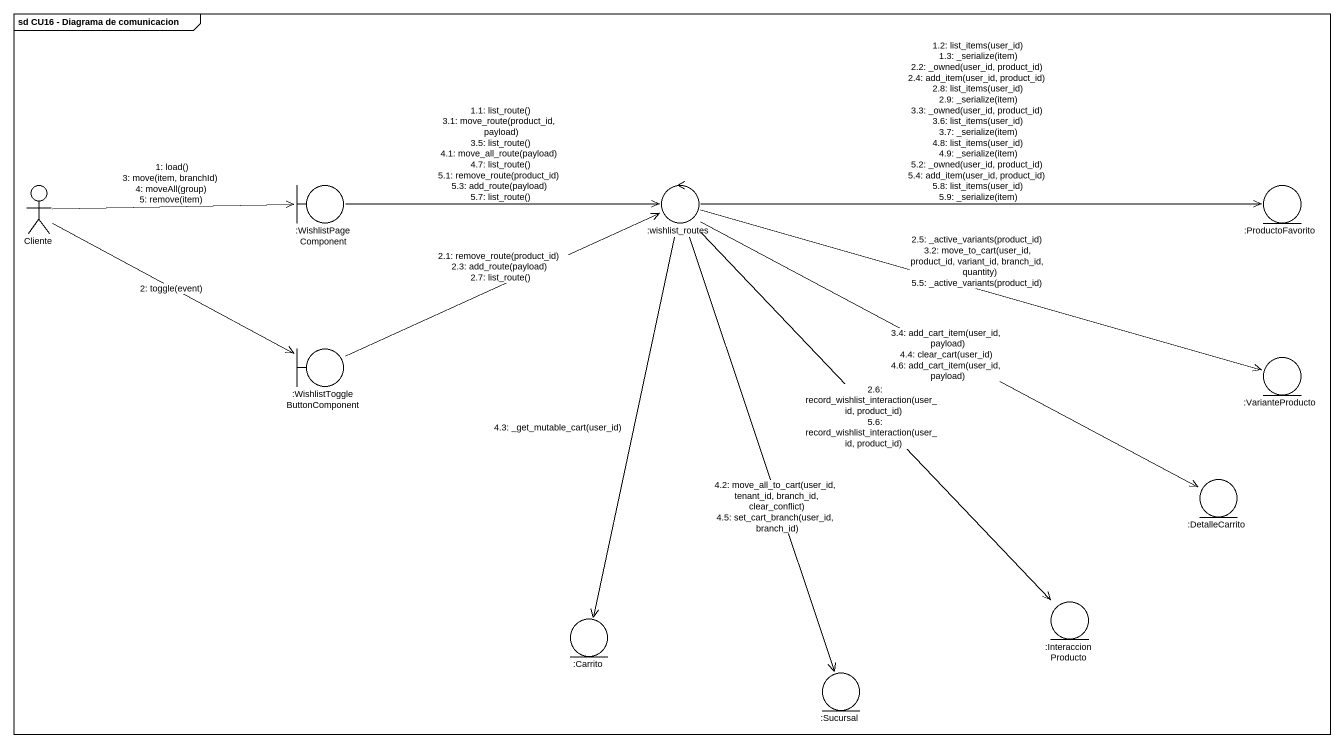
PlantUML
@startuml
mainframe sd CU16 - Diagrama de comunicacion
actor Cliente
boundary ":WishlistPageComponent" as WishlistPageComponent
control ":wishlist_routes" as wishlist_routes
entity ":ProductoFavorito" as ProductoFavorito
boundary ":WishlistToggleButtonComponent" as WishlistToggleButtonComponen
entity ":VarianteProducto" as VarianteProducto
entity ":DetalleCarrito" as DetalleCarrito
entity ":InteraccionProducto" as InteraccionProducto
entity ":Carrito" as Carrito
entity ":Sucursal" as Sucursal
Cliente -right-> WishlistPageComponent : 1: load()\n3: move(item, branchId)\n4: moveAll(group)\n5: remove(item)
WishlistPageComponent -right-> wishlist_routes : 1.1: list_route()\n3.1: move_route(product_id, payload)\n3.5: list_route()\n4.1: move_all_route(payload)\n4.7: list_route()\n5.1: remove_route(product_id)\n5.3: add_route(payload)\n5.7: list_route()
wishlist_routes -right-> ProductoFavorito : 1.2: list_items(user_id)\n1.3: _serialize(item)\n2.2: _owned(user_id, product_id)\n2.4: add_item(user_id, product_id)\n2.8: list_items(user_id)\n2.9: _serialize(item)\n3.3: _owned(user_id, product_id)\n3.6: list_items(user_id)\n3.7: _serialize(item)\n4.8: list_items(user_id)\n4.9: _serialize(item)\n5.2: _owned(user_id, product_id)\n5.4: add_item(user_id, product_id)\n5.8: list_items(user_id)\n5.9: _serialize(item)
Cliente -right-> WishlistToggleButtonComponen : 2: toggle(event)
WishlistToggleButtonComponen -right-> wishlist_routes : 2.1: remove_route(product_id)\n2.3: add_route(payload)\n2.7: list_route()
wishlist_routes -right-> VarianteProducto : 2.5: _active_variants(product_id)\n3.2: move_to_cart(user_id, product_id, variant_id, branch_id, quantity)\n5.5: _active_variants(product_id)
wishlist_routes --> InteraccionProducto : 2.6: record_wishlist_interaction(user_id, product_id)\n5.6: record_wishlist_interaction(user_id, product_id)
wishlist_routes -right-> DetalleCarrito : 3.4: add_cart_item(user_id, payload)\n4.4: clear_cart(user_id)\n4.6: add_cart_item(user_id, payload)
wishlist_routes --> Sucursal : 4.2: move_all_to_cart(user_id, tenant_id, branch_id, clear_conflict)\n4.5: set_cart_branch(user_id, branch_id)
wishlist_routes --> Carrito : 4.3: _get_mutable_cart(user_id)
@enduml
